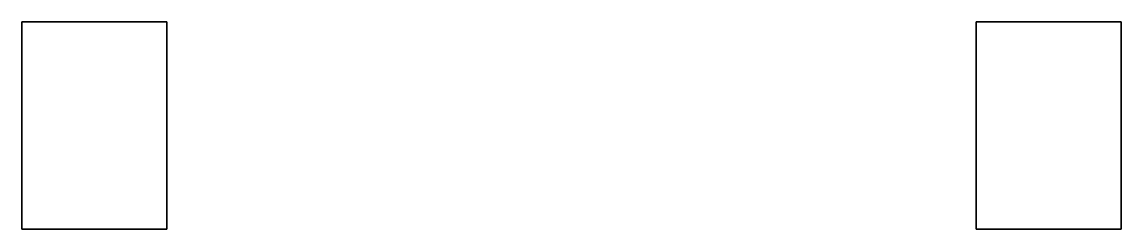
# Model space of a CAD drawing. Extents: x 121.9 to 175.1, y 100 to 110.
import ezdxf

# ---------------------------------------------------------------- set-up
doc = ezdxf.new("R2010")
doc.units = 0

msp = doc.modelspace()

# ---------------------------------------------------------------- linework, layer by layer
at = {"color": 7, "lineweight": 35, "ltscale": 0.25}
for p, q in [((121.936279, 100), (121.936279, 110)), ((128.936279, 100), (128.936279, 110)), ((168.063843, 100), (168.063843, 110)), ((175.063843, 100), (175.063843, 110))]:
    msp.add_line(p, q, dxfattribs=at)
at = {"color": 7, "lineweight": 35, "ltscale": 0.175}
for p, q in [((128.936279, 110), (121.936279, 110)), ((175.063843, 110), (168.063843, 110)), ((128.936279, 100), (121.936279, 100)), ((175.063843, 100), (168.063843, 100))]:
    msp.add_line(p, q, dxfattribs=at)

doc.saveas('drawing.dxf')
